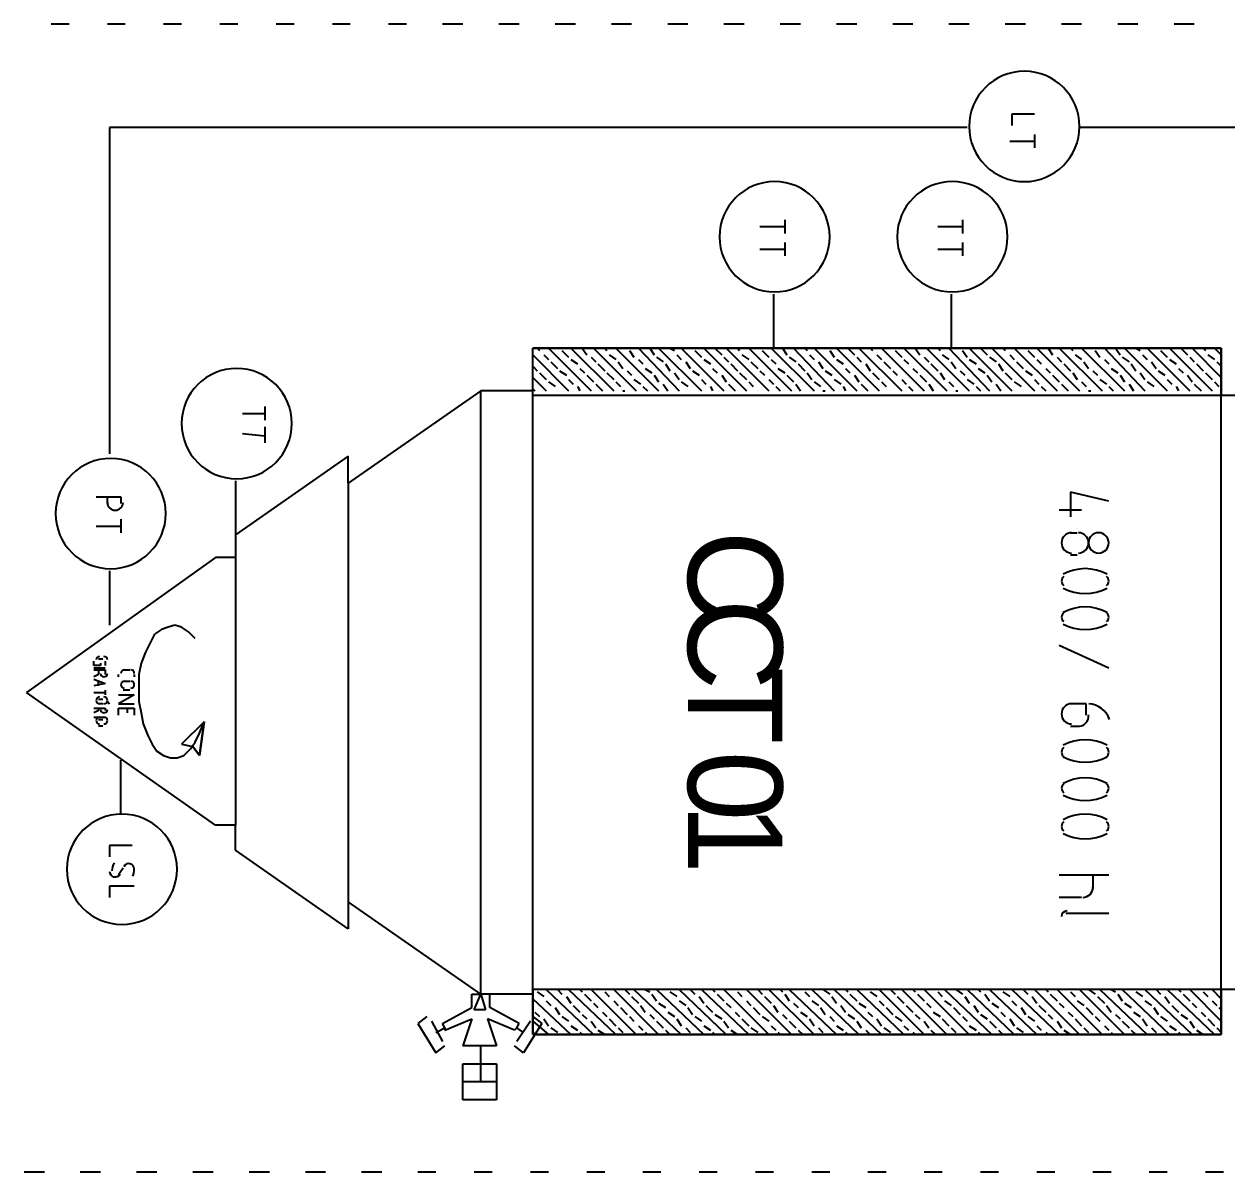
# Model space of a CAD drawing. Header units: millimetres. Extents: x 0 to 33.1, y 1.5 to 45.3.
# Drawn here: x 9.539 to 10.43, y 35.056 to 35.906 of the extents above; entities that cross this region are included whole.
import ezdxf

# ---------------------------------------------------------------- set-up
doc = ezdxf.new("R2010")
doc.units = ezdxf.units.MM
doc.header["$MEASUREMENT"] = 0
doc.layers.get('0').update_dxf_attribs({"linetype": 'CONTINUOUS'})

msp = doc.modelspace()

# ---------------------------------------------------------------- linework, layer by layer
at = {"color": 140, "linetype": 'Continuous'}
for p, q in [((9.57275, 35.9061), (9.55946, 35.9061)), ((9.61442, 35.9061), (9.60113, 35.9061)), ((9.65608, 35.9061), (9.64279, 35.9061)), ((9.69775, 35.9061), (9.68446, 35.9061)), ((9.73942, 35.9061), (9.72613, 35.9061)), ((9.78108, 35.9061), (9.76779, 35.9061)), ((9.82275, 35.9061), (9.80946, 35.9061)), ((9.86442, 35.9061), (9.84944, 35.9061)), ((9.90608, 35.9061), (9.89111, 35.9061)), ((9.94775, 35.9061), (9.93278, 35.9061)), ((9.98942, 35.9061), (9.97444, 35.9061)), ((10.0311, 35.9061), (10.0161, 35.9061)), ((10.0727, 35.9061), (10.0578, 35.9061)), ((10.1144, 35.9061), (10.0994, 35.9061)), ((10.1561, 35.9061), (10.1411, 35.9061)), ((10.1977, 35.9061), (10.1828, 35.9061)), ((10.2394, 35.9061), (10.2244, 35.9061)), ((10.2811, 35.9061), (10.2661, 35.9061)), ((10.3227, 35.9061), (10.3078, 35.9061)), ((10.3644, 35.9061), (10.3494, 35.9061)), ((10.4061, 35.9061), (10.3911, 35.9061)), ((10.2878, 35.8394), (10.2711, 35.8394)), ((10.2711, 35.8394), (10.2711, 35.8311)), ((10.2378, 35.8294), (9.60275, 35.8294)), ((9.60275, 35.8294), (9.60275, 35.5878)), ((10.2878, 35.8244), (10.2878, 35.8144)), ((10.9561, 35.8294), (10.3211, 35.8294)), ((10.2694, 35.8194), (10.2878, 35.8194)), ((10.1028, 35.7611), (10.1028, 35.7511)), ((10.2344, 35.7611), (10.2344, 35.7511)), ((10.0844, 35.7561), (10.1028, 35.7561)), ((10.2161, 35.7561), (10.2344, 35.7561)), ((10.1028, 35.7444), (10.1028, 35.7344)), ((10.2344, 35.7444), (10.2344, 35.7344)), ((10.0844, 35.7394), (10.1028, 35.7394)), ((10.2161, 35.7394), (10.2344, 35.7394)), ((10.0945, 35.7061), (10.0945, 35.6661)), ((10.2261, 35.7061), (10.2261, 35.6661)), ((9.91613, 35.1578), (9.91613, 35.6661)), ((10.4261, 35.6661), (9.91613, 35.6661)), ((9.91613, 35.6311), (9.91613, 35.6661)), ((9.91613, 35.6661), (10.4261, 35.6661)), ((9.91943, 35.6661), (9.92111, 35.6644)), ((9.92779, 35.6661), (9.95942, 35.6344)), ((9.93778, 35.6644), (9.94276, 35.6594)), ((9.94444, 35.6661), (9.97613, 35.6344)), ((9.95281, 35.6661), (9.95611, 35.6611)), ((9.9611, 35.6661), (9.99278, 35.6344)), ((9.96946, 35.6661), (9.97114, 35.6644)), ((9.97775, 35.6661), (10.0094, 35.6344)), ((9.98779, 35.6644), (9.9911, 35.6594)), ((9.99447, 35.6661), (10.0245, 35.6344)), ((10.0028, 35.6661), (10.0061, 35.6611)), ((10.0094, 35.6661), (10.0411, 35.6344)), ((10.0178, 35.6661), (10.0211, 35.6644)), ((10.0261, 35.6661), (10.0578, 35.6344)), ((10.0361, 35.6644), (10.0411, 35.6594)), ((10.0428, 35.6661), (10.0744, 35.6344)), ((10.0511, 35.6661), (10.0561, 35.6611)), ((10.0595, 35.6661), (10.0911, 35.6344)), ((10.0678, 35.6661), (10.0694, 35.6644)), ((10.0761, 35.6661), (10.1078, 35.6344)), ((10.0861, 35.6644), (10.0911, 35.6594)), ((10.0928, 35.6661), (10.1245, 35.6344)), ((10.1011, 35.6661), (10.1044, 35.6611)), ((10.1094, 35.6661), (10.1394, 35.6344)), ((10.1178, 35.6661), (10.1195, 35.6644)), ((10.1245, 35.6661), (10.1561, 35.6344)), ((10.1361, 35.6644), (10.1394, 35.6594)), ((10.1411, 35.6661), (10.1728, 35.6344)), ((10.1495, 35.6661), (10.1545, 35.6611)), ((10.1578, 35.6661), (10.1895, 35.6344)), ((10.1661, 35.6661), (10.1678, 35.6644)), ((10.1744, 35.6661), (10.2061, 35.6344)), ((10.1845, 35.6644), (10.1895, 35.6594)), ((10.1911, 35.6661), (10.2228, 35.6344)), ((10.1994, 35.6661), (10.2028, 35.6611)), ((10.2078, 35.6661), (10.2394, 35.6344)), ((10.2161, 35.6661), (10.2178, 35.6644)), ((10.2244, 35.6661), (10.2544, 35.6344)), ((10.2344, 35.6644), (10.2378, 35.6594)), ((10.2394, 35.6661), (10.2711, 35.6344)), ((10.2478, 35.6661), (10.2528, 35.6611)), ((10.2561, 35.6661), (10.2878, 35.6344)), ((10.2644, 35.6661), (10.2661, 35.6644)), ((10.2728, 35.6661), (10.3045, 35.6344)), ((10.2828, 35.6644), (10.2878, 35.6594)), ((10.2894, 35.6661), (10.3211, 35.6344)), ((10.2978, 35.6661), (10.3011, 35.6611)), ((10.3061, 35.6661), (10.3378, 35.6344)), ((10.3145, 35.6661), (10.3161, 35.6644)), ((10.3227, 35.6661), (10.3544, 35.6344)), ((10.3328, 35.6644), (10.3361, 35.6594)), ((10.3395, 35.6661), (10.3695, 35.6344)), ((10.3478, 35.6661), (10.3511, 35.6611)), ((10.3544, 35.6661), (10.3861, 35.6344)), ((10.3628, 35.6661), (10.3661, 35.6644)), ((10.3711, 35.6661), (10.4028, 35.6344)), ((10.3811, 35.6644), (10.3861, 35.6594)), ((10.3878, 35.6661), (10.4194, 35.6344)), ((10.3961, 35.6661), (10.4011, 35.6611)), ((10.4045, 35.6661), (10.4261, 35.6444)), ((10.4128, 35.6661), (10.4144, 35.6644)), ((10.4211, 35.6661), (10.4261, 35.6611)), ((10.4261, 35.6311), (10.4261, 35.6661)), ((10.4261, 35.6661), (10.4261, 35.6311)), ((9.91613, 35.6611), (9.94276, 35.6344)), ((9.91613, 35.6528), (9.91943, 35.6494)), ((9.92443, 35.6611), (9.92779, 35.6578)), ((9.92947, 35.6561), (9.93446, 35.6511)), ((9.94444, 35.6578), (9.94943, 35.6544)), ((9.95942, 35.6594), (9.96278, 35.6561)), ((9.96446, 35.6544), (9.96946, 35.6494)), ((9.97276, 35.6611), (9.97775, 35.6578)), ((9.97944, 35.6561), (9.98281, 35.6511)), ((9.99447, 35.6578), (9.99778, 35.6544)), ((10.0078, 35.6594), (10.0128, 35.6561)), ((10.0144, 35.6544), (10.0178, 35.6494)), ((10.0228, 35.6611), (10.0261, 35.6578)), ((10.0295, 35.6561), (10.0328, 35.6511)), ((10.0428, 35.6578), (10.0478, 35.6544)), ((10.0578, 35.6594), (10.0611, 35.6561)), ((10.0628, 35.6544), (10.0678, 35.6494)), ((10.0711, 35.6611), (10.0761, 35.6578)), ((10.0778, 35.6561), (10.0828, 35.6511)), ((10.0928, 35.6578), (10.0961, 35.6544)), ((10.1061, 35.6594), (10.1111, 35.6561)), ((10.1128, 35.6544), (10.1178, 35.6494)), ((10.1211, 35.6611), (10.1245, 35.6578)), ((10.1278, 35.6561), (10.1311, 35.6511)), ((10.1411, 35.6578), (10.1461, 35.6544)), ((10.1561, 35.6594), (10.1594, 35.6561)), ((10.1628, 35.6544), (10.1661, 35.6494)), ((10.1711, 35.6611), (10.1744, 35.6578)), ((10.1761, 35.6561), (10.1811, 35.6511)), ((10.1911, 35.6578), (10.1944, 35.6544)), ((10.2061, 35.6594), (10.2094, 35.6561)), ((10.2111, 35.6544), (10.2161, 35.6494)), ((10.2195, 35.6611), (10.2244, 35.6578)), ((10.2261, 35.6561), (10.2294, 35.6511)), ((10.2394, 35.6578), (10.2445, 35.6544)), ((10.2544, 35.6594), (10.2594, 35.6561)), ((10.2611, 35.6544), (10.2644, 35.6494)), ((10.2694, 35.6611), (10.2728, 35.6578)), ((10.2745, 35.6561), (10.2795, 35.6511)), ((10.2894, 35.6578), (10.2928, 35.6544)), ((10.3045, 35.6594), (10.3078, 35.6561)), ((10.3095, 35.6544), (10.3145, 35.6494)), ((10.3178, 35.6611), (10.3227, 35.6578)), ((10.3244, 35.6561), (10.3278, 35.6511)), ((10.3395, 35.6578), (10.3428, 35.6544)), ((10.3528, 35.6594), (10.3578, 35.6561)), ((10.3594, 35.6544), (10.3628, 35.6494)), ((10.3678, 35.6611), (10.3711, 35.6578)), ((10.3745, 35.6561), (10.3778, 35.6511)), ((10.3878, 35.6578), (10.3928, 35.6544)), ((10.4028, 35.6594), (10.4061, 35.6561)), ((10.4078, 35.6544), (10.4128, 35.6494)), ((10.4161, 35.6611), (10.4211, 35.6578)), ((10.4228, 35.6561), (10.4261, 35.6528)), ((9.91613, 35.6444), (9.92611, 35.6344)), ((9.92111, 35.6478), (9.92611, 35.6428)), ((9.93608, 35.6494), (9.94114, 35.6461)), ((9.95111, 35.6511), (9.95443, 35.6478)), ((9.95611, 35.6461), (9.9611, 35.6411)), ((9.97114, 35.6478), (9.97613, 35.6428)), ((9.98611, 35.6494), (9.98942, 35.6461)), ((9.99946, 35.6511), (10.0044, 35.6478)), ((10.0061, 35.6461), (10.0094, 35.6411)), ((10.0211, 35.6478), (10.0245, 35.6428)), ((10.0344, 35.6494), (10.0394, 35.6461)), ((10.0494, 35.6511), (10.0528, 35.6478)), ((10.0561, 35.6461), (10.0595, 35.6411)), ((10.0694, 35.6478), (10.0744, 35.6428)), ((10.0844, 35.6494), (10.0878, 35.6461)), ((10.0978, 35.6511), (10.1028, 35.6478)), ((10.1044, 35.6461), (10.1094, 35.6411)), ((10.1195, 35.6478), (10.1228, 35.6428)), ((10.1328, 35.6494), (10.1378, 35.6461)), ((10.1478, 35.6511), (10.1511, 35.6478)), ((10.1545, 35.6461), (10.1578, 35.6411)), ((10.1678, 35.6478), (10.1728, 35.6428)), ((10.1828, 35.6494), (10.1861, 35.6461)), ((10.1977, 35.6511), (10.2011, 35.6478)), ((10.2028, 35.6461), (10.2078, 35.6411)), ((10.2178, 35.6478), (10.2211, 35.6428)), ((10.2328, 35.6494), (10.2361, 35.6461)), ((10.2461, 35.6511), (10.2511, 35.6478)), ((10.2528, 35.6461), (10.2561, 35.6411)), ((10.2661, 35.6478), (10.2711, 35.6428)), ((10.2811, 35.6494), (10.2861, 35.6461)), ((10.2961, 35.6511), (10.2994, 35.6478)), ((10.3011, 35.6461), (10.3061, 35.6411)), ((10.3161, 35.6478), (10.3194, 35.6428)), ((10.3311, 35.6494), (10.3344, 35.6461)), ((10.3445, 35.6511), (10.3494, 35.6478)), ((10.3511, 35.6461), (10.3544, 35.6411)), ((10.3661, 35.6478), (10.3695, 35.6428)), ((10.3794, 35.6494), (10.3844, 35.6461)), ((10.3944, 35.6511), (10.3978, 35.6478)), ((10.4011, 35.6461), (10.4045, 35.6411)), ((10.4144, 35.6478), (10.4194, 35.6428)), ((9.87776, 35.6344), (9.77946, 35.5661)), ((9.87776, 35.6344), (9.77946, 35.5661)), ((9.87776, 35.1878), (9.87776, 35.6344)), ((9.91613, 35.6344), (9.87776, 35.6344)), ((9.91613, 35.6344), (9.87776, 35.6344)), ((9.91613, 35.6361), (9.91775, 35.6344)), ((9.92779, 35.6411), (9.93278, 35.6378)), ((9.93446, 35.6344), (9.93446, 35.6344)), ((9.94276, 35.6428), (9.94612, 35.6394)), ((9.94943, 35.6378), (9.95111, 35.6344)), ((9.96278, 35.6394), (9.96778, 35.6344)), ((9.97775, 35.6411), (9.98112, 35.6378)), ((9.98281, 35.6344), (9.98443, 35.6344)), ((9.9911, 35.6428), (9.9961, 35.6394)), ((9.99778, 35.6378), (10.0011, 35.6344)), ((10.0128, 35.6394), (10.0161, 35.6344)), ((10.0261, 35.6411), (10.0311, 35.6378)), ((10.0328, 35.6344), (10.0328, 35.6344)), ((10.0411, 35.6428), (10.0444, 35.6394)), ((10.0478, 35.6378), (10.0494, 35.6344)), ((10.0611, 35.6394), (10.0661, 35.6344)), ((10.0761, 35.6411), (10.0794, 35.6378)), ((10.0828, 35.6344), (10.0828, 35.6344)), ((10.0911, 35.6428), (10.0945, 35.6394)), ((10.0961, 35.6378), (10.0994, 35.6344)), ((10.1111, 35.6394), (10.1144, 35.6344)), ((10.1245, 35.6411), (10.1294, 35.6378)), ((10.1311, 35.6344), (10.1328, 35.6344)), ((10.1394, 35.6428), (10.1444, 35.6394)), ((10.1461, 35.6378), (10.1478, 35.6344)), ((10.1594, 35.6394), (10.1644, 35.6344)), ((10.1744, 35.6411), (10.1778, 35.6378)), ((10.1811, 35.6344), (10.1811, 35.6344)), ((10.1895, 35.6428), (10.1928, 35.6394)), ((10.1944, 35.6378), (10.1977, 35.6344)), ((10.2094, 35.6394), (10.2128, 35.6344)), ((10.2244, 35.6411), (10.2278, 35.6378)), ((10.2294, 35.6344), (10.2311, 35.6344)), ((10.2378, 35.6428), (10.2428, 35.6394)), ((10.2445, 35.6378), (10.2478, 35.6344)), ((10.2594, 35.6394), (10.2628, 35.6344)), ((10.2728, 35.6411), (10.2778, 35.6378)), ((10.2795, 35.6344), (10.2795, 35.6344)), ((10.2878, 35.6428), (10.2911, 35.6394)), ((10.2928, 35.6378), (10.2961, 35.6344)), ((10.3078, 35.6394), (10.3128, 35.6344)), ((10.3227, 35.6411), (10.3261, 35.6378)), ((10.3278, 35.6344), (10.3294, 35.6344)), ((10.3361, 35.6428), (10.3411, 35.6394)), ((10.3428, 35.6378), (10.3461, 35.6344)), ((10.3578, 35.6394), (10.3611, 35.6344)), ((10.3711, 35.6411), (10.3761, 35.6378)), ((10.3778, 35.6344), (10.3778, 35.6344)), ((10.3861, 35.6428), (10.3894, 35.6394)), ((10.3928, 35.6378), (10.3944, 35.6344)), ((10.4061, 35.6394), (10.4111, 35.6344)), ((10.4211, 35.6411), (10.4244, 35.6378)), ((10.4261, 35.6311), (9.91613, 35.6311)), ((10.4911, 35.6311), (10.4261, 35.6311)), ((10.4261, 35.1911), (10.4261, 35.6311)), ((9.70111, 35.6178), (9.71778, 35.6178)), ((9.71778, 35.6228), (9.71778, 35.6128)), ((9.71778, 35.6078), (9.71778, 35.5961)), ((9.70111, 35.6028), (9.71778, 35.6011)), ((9.77946, 35.5861), (9.69612, 35.5278)), ((9.77946, 35.5661), (9.77946, 35.5861)), ((9.69612, 35.5678), (9.69612, 35.5278)), ((9.77946, 35.5661), (9.77946, 35.2561)), ((9.59278, 35.5561), (9.61111, 35.5561)), ((9.60113, 35.5511), (9.60113, 35.5561)), ((9.61111, 35.5561), (9.61111, 35.5511)), ((10.3428, 35.5528), (10.3145, 35.5594)), ((10.3145, 35.5594), (10.3145, 35.5411)), ((10.3227, 35.5461), (10.3061, 35.5461)), ((9.61111, 35.5394), (9.61111, 35.5294)), ((9.59278, 35.5344), (9.61111, 35.5344)), ((9.69612, 35.5278), (9.69612, 35.5111)), ((10.3145, 35.5294), (10.3194, 35.5294)), ((9.6811, 35.5111), (9.54113, 35.4111)), ((9.69612, 35.5111), (9.6811, 35.5111)), ((9.69612, 35.5111), (9.69612, 35.3128)), ((10.3194, 35.5128), (10.3145, 35.5128)), ((9.60275, 35.5011), (9.60275, 35.4611)), ((9.64111, 35.4578), (9.63613, 35.4544)), ((9.64611, 35.4594), (9.64111, 35.4578)), ((9.6511, 35.4611), (9.64611, 35.4594)), ((9.65608, 35.4594), (9.6511, 35.4611)), ((9.66114, 35.4561), (9.65608, 35.4594)), ((9.63276, 35.4478), (9.62944, 35.4411)), ((9.63613, 35.4544), (9.63276, 35.4478)), ((9.66613, 35.4511), (9.66114, 35.4561)), ((9.62944, 35.4411), (9.62608, 35.4328)), ((10.3061, 35.4461), (10.3428, 35.4294)), ((9.5911, 35.4311), (9.5911, 35.4344)), ((9.59614, 35.4311), (9.5911, 35.4311)), ((9.59446, 35.4361), (9.59776, 35.4361)), ((9.59614, 35.4328), (9.59614, 35.4311)), ((9.59944, 35.4344), (9.59944, 35.4311)), ((9.62608, 35.4328), (9.62446, 35.4244)), ((9.5911, 35.4294), (9.59944, 35.4294)), ((9.5911, 35.4278), (9.59944, 35.4278)), ((9.59446, 35.4244), (9.5911, 35.4228)), ((9.5911, 35.4211), (9.59944, 35.4178)), ((9.59446, 35.4278), (9.59446, 35.4244)), ((9.59944, 35.4278), (9.59944, 35.4244)), ((9.60943, 35.4228), (9.60943, 35.4244)), ((9.61279, 35.4278), (9.61778, 35.4278)), ((9.6211, 35.4244), (9.6211, 35.4228)), ((9.62446, 35.4244), (9.62446, 35.4144)), ((9.59944, 35.4178), (9.5911, 35.4161)), ((9.59446, 35.4161), (9.59446, 35.4194)), ((9.59944, 35.4128), (9.59944, 35.4094)), ((9.61279, 35.4194), (9.61778, 35.4194)), ((9.61778, 35.4128), (9.61279, 35.4128)), ((9.62446, 35.4144), (9.62446, 35.4044)), ((9.6811, 35.3128), (9.54113, 35.4111)), ((9.5911, 35.4111), (9.59944, 35.4111)), ((9.59446, 35.4061), (9.59776, 35.4061)), ((9.59776, 35.4028), (9.59446, 35.4028)), ((9.60113, 35.4044), (9.60275, 35.4028)), ((9.60943, 35.4094), (9.6211, 35.4094)), ((9.6211, 35.4094), (9.60943, 35.4028)), ((9.60943, 35.4028), (9.6211, 35.4028)), ((9.62446, 35.4044), (9.62608, 35.3961)), ((10.3261, 35.4028), (10.3145, 35.4028)), ((10.3261, 35.3944), (10.3261, 35.4028)), ((9.5911, 35.3994), (9.59944, 35.3994)), ((9.59446, 35.3978), (9.5911, 35.3961)), ((9.59446, 35.3994), (9.59446, 35.3978)), ((9.59944, 35.3994), (9.59944, 35.3978)), ((9.60943, 35.3944), (9.60943, 35.3994)), ((9.60943, 35.3994), (9.6211, 35.3994)), ((9.6161, 35.3961), (9.6161, 35.3994)), ((9.6211, 35.3994), (9.6211, 35.3944)), ((9.62608, 35.3961), (9.62776, 35.3878)), ((9.5911, 35.3928), (9.59944, 35.3928)), ((9.59446, 35.3911), (9.59776, 35.3911)), ((9.59776, 35.3861), (9.59446, 35.3861)), ((9.62776, 35.3878), (9.63112, 35.3794)), ((9.67279, 35.3894), (9.65608, 35.3728)), ((9.67279, 35.3894), (9.65608, 35.3728)), ((9.67279, 35.3894), (9.66943, 35.3644)), ((9.66943, 35.3644), (9.67279, 35.3894)), ((9.66943, 35.3811), (9.67279, 35.3894)), ((10.3145, 35.3861), (10.3194, 35.3861)), ((9.63112, 35.3794), (9.63444, 35.3728)), ((9.66613, 35.3744), (9.66943, 35.3811)), ((9.63444, 35.3728), (9.63781, 35.3678)), ((9.63781, 35.3678), (9.64279, 35.3644)), ((9.65608, 35.3728), (9.66444, 35.3711)), ((9.65608, 35.3728), (9.66444, 35.3711)), ((9.65776, 35.3644), (9.66276, 35.3694)), ((9.66276, 35.3694), (9.66613, 35.3744)), ((9.66943, 35.3644), (9.66444, 35.3711)), ((9.66444, 35.3711), (9.66943, 35.3644)), ((9.61111, 35.3211), (9.61111, 35.3611)), ((9.64279, 35.3644), (9.64779, 35.3628)), ((9.64779, 35.3628), (9.65278, 35.3628)), ((9.65278, 35.3628), (9.65776, 35.3644)), ((9.69612, 35.3128), (9.6811, 35.3128)), ((9.69612, 35.2944), (9.69612, 35.3128)), ((9.61947, 35.2978), (9.60275, 35.2978)), ((9.60275, 35.2978), (9.60275, 35.2894)), ((9.77946, 35.2361), (9.69612, 35.2944)), ((9.61279, 35.2811), (9.60943, 35.2761)), ((10.3061, 35.2761), (10.3428, 35.2761)), ((10.3311, 35.2761), (10.3311, 35.2661)), ((9.6211, 35.2678), (9.60275, 35.2678)), ((9.60275, 35.2678), (9.60275, 35.2594)), ((9.77946, 35.2561), (9.77946, 35.2361)), ((9.87776, 35.1878), (9.77946, 35.2561)), ((9.87776, 35.1878), (9.77946, 35.2561)), ((10.3227, 35.2594), (10.3061, 35.2594)), ((10.3111, 35.2478), (10.3428, 35.2478)), ((9.91613, 35.1911), (9.91613, 35.1578)), ((10.4261, 35.1911), (9.91613, 35.1911)), ((9.91943, 35.1894), (9.92443, 35.1861)), ((9.92611, 35.1911), (9.9611, 35.1578)), ((9.93446, 35.1911), (9.93778, 35.1878)), ((9.94276, 35.1911), (9.97775, 35.1578)), ((9.95111, 35.1911), (9.95281, 35.1894)), ((9.95942, 35.1911), (9.99278, 35.1578)), ((9.96946, 35.1894), (9.97276, 35.1861)), ((9.97613, 35.1911), (10.0094, 35.1578)), ((9.98443, 35.1911), (9.98779, 35.1878)), ((9.9911, 35.1911), (10.0261, 35.1578)), ((9.99946, 35.1911), (10.0028, 35.1894)), ((10.0078, 35.1911), (10.0428, 35.1578)), ((10.0178, 35.1894), (10.0228, 35.1861)), ((10.0245, 35.1911), (10.0595, 35.1578)), ((10.0328, 35.1911), (10.0361, 35.1878)), ((10.0411, 35.1911), (10.0761, 35.1578)), ((10.0494, 35.1911), (10.0511, 35.1894)), ((10.0578, 35.1911), (10.0911, 35.1578)), ((10.0678, 35.1894), (10.0711, 35.1861)), ((10.0744, 35.1911), (10.1078, 35.1578)), ((10.0828, 35.1911), (10.0861, 35.1878)), ((10.0911, 35.1911), (10.1245, 35.1578)), ((10.0994, 35.1911), (10.1011, 35.1894)), ((10.1061, 35.1911), (10.1411, 35.1578)), ((10.1178, 35.1894), (10.1211, 35.1861)), ((10.1228, 35.1911), (10.1578, 35.1578)), ((10.1311, 35.1911), (10.1361, 35.1878)), ((10.1394, 35.1911), (10.1744, 35.1578)), ((10.1478, 35.1911), (10.1495, 35.1894)), ((10.1561, 35.1911), (10.1911, 35.1578)), ((10.1661, 35.1894), (10.1711, 35.1861)), ((10.1728, 35.1911), (10.2061, 35.1578)), ((10.1811, 35.1911), (10.1845, 35.1878)), ((10.1895, 35.1911), (10.2228, 35.1578)), ((10.1977, 35.1911), (10.1994, 35.1894)), ((10.2061, 35.1911), (10.2394, 35.1578)), ((10.2161, 35.1894), (10.2195, 35.1861)), ((10.2211, 35.1911), (10.2561, 35.1578)), ((10.2294, 35.1911), (10.2344, 35.1878)), ((10.2378, 35.1911), (10.2728, 35.1578)), ((10.2461, 35.1911), (10.2478, 35.1894)), ((10.2544, 35.1911), (10.2894, 35.1578)), ((10.2644, 35.1894), (10.2694, 35.1861)), ((10.2711, 35.1911), (10.3061, 35.1578)), ((10.2795, 35.1911), (10.2828, 35.1878)), ((10.2878, 35.1911), (10.3211, 35.1578)), ((10.2961, 35.1911), (10.2978, 35.1894)), ((10.3045, 35.1911), (10.3378, 35.1578)), ((10.3145, 35.1894), (10.3178, 35.1861)), ((10.3211, 35.1911), (10.3544, 35.1578)), ((10.3278, 35.1911), (10.3328, 35.1878)), ((10.3361, 35.1911), (10.3711, 35.1578)), ((10.3445, 35.1911), (10.3478, 35.1894)), ((10.3528, 35.1911), (10.3878, 35.1578)), ((10.3628, 35.1894), (10.3678, 35.1861)), ((10.3695, 35.1911), (10.4045, 35.1578)), ((10.3778, 35.1911), (10.3811, 35.1878)), ((10.3861, 35.1911), (10.4211, 35.1578)), ((10.3944, 35.1911), (10.3961, 35.1894)), ((10.4028, 35.1911), (10.4261, 35.1678)), ((10.4128, 35.1894), (10.4161, 35.1861)), ((10.4194, 35.1911), (10.4261, 35.1844)), ((10.4911, 35.1911), (10.4261, 35.1911)), ((10.4261, 35.1911), (10.4261, 35.1578)), ((10.4261, 35.1578), (10.4261, 35.1911)), ((9.8711, 35.1778), (9.8711, 35.1878)), ((9.8711, 35.1878), (9.87776, 35.1878)), ((9.87278, 35.1761), (9.87776, 35.1878)), ((9.91613, 35.1878), (9.87776, 35.1878)), ((9.91613, 35.1878), (9.87776, 35.1878)), ((9.91613, 35.1878), (9.87776, 35.1878)), ((9.91613, 35.1878), (9.87776, 35.1878)), ((9.87776, 35.1878), (9.88112, 35.1761)), ((9.88444, 35.1878), (9.87776, 35.1878)), ((9.88444, 35.1778), (9.88444, 35.1878)), ((9.91613, 35.1844), (9.94444, 35.1578)), ((9.92611, 35.1828), (9.92947, 35.1794)), ((9.94114, 35.1861), (9.94444, 35.1811)), ((9.95443, 35.1878), (9.95942, 35.1828)), ((9.9611, 35.1811), (9.96446, 35.1778)), ((9.97613, 35.1828), (9.97944, 35.1794)), ((9.98942, 35.1861), (9.99447, 35.1811)), ((10.0044, 35.1878), (10.0078, 35.1828)), ((10.0094, 35.1811), (10.0144, 35.1778)), ((10.0245, 35.1828), (10.0295, 35.1794)), ((10.0394, 35.1861), (10.0428, 35.1811)), ((10.0528, 35.1878), (10.0578, 35.1828)), ((10.0595, 35.1811), (10.0628, 35.1778)), ((10.0744, 35.1828), (10.0778, 35.1794)), ((10.0878, 35.1861), (10.0928, 35.1811)), ((10.1028, 35.1878), (10.1061, 35.1828)), ((10.1094, 35.1811), (10.1128, 35.1778)), ((10.1228, 35.1828), (10.1278, 35.1794)), ((10.1378, 35.1861), (10.1411, 35.1811)), ((10.1511, 35.1878), (10.1561, 35.1828)), ((10.1578, 35.1811), (10.1628, 35.1778)), ((10.1728, 35.1828), (10.1761, 35.1794)), ((10.1861, 35.1861), (10.1911, 35.1811)), ((10.2011, 35.1878), (10.2061, 35.1828)), ((10.2078, 35.1811), (10.2111, 35.1778)), ((10.2211, 35.1828), (10.2261, 35.1794)), ((10.2361, 35.1861), (10.2394, 35.1811)), ((10.2511, 35.1878), (10.2544, 35.1828)), ((10.2561, 35.1811), (10.2611, 35.1778)), ((10.2711, 35.1828), (10.2745, 35.1794)), ((10.2861, 35.1861), (10.2894, 35.1811)), ((10.2994, 35.1878), (10.3045, 35.1828)), ((10.3061, 35.1811), (10.3095, 35.1778)), ((10.3194, 35.1828), (10.3244, 35.1794)), ((10.3344, 35.1861), (10.3395, 35.1811)), ((10.3494, 35.1878), (10.3528, 35.1828)), ((10.3544, 35.1811), (10.3594, 35.1778)), ((10.3695, 35.1828), (10.3745, 35.1794)), ((10.3844, 35.1861), (10.3878, 35.1811)), ((10.3978, 35.1878), (10.4028, 35.1828)), ((10.4045, 35.1811), (10.4078, 35.1778)), ((10.4194, 35.1828), (10.4228, 35.1794)), ((9.84944, 35.1661), (9.8711, 35.1778)), ((9.88112, 35.1761), (9.87278, 35.1761)), ((9.90608, 35.1661), (9.88444, 35.1778)), ((9.91775, 35.1744), (9.92111, 35.1711)), ((9.93278, 35.1778), (9.93608, 35.1728)), ((9.94612, 35.1794), (9.95111, 35.1744)), ((9.95281, 35.1728), (9.95611, 35.1694)), ((9.96778, 35.1744), (9.97114, 35.1711)), ((9.98112, 35.1778), (9.98611, 35.1728)), ((9.9961, 35.1794), (9.99946, 35.1744)), ((10.0028, 35.1728), (10.0061, 35.1694)), ((10.0161, 35.1744), (10.0211, 35.1711)), ((10.0311, 35.1778), (10.0344, 35.1728)), ((10.0444, 35.1794), (10.0494, 35.1744)), ((10.0511, 35.1728), (10.0561, 35.1694)), ((10.0661, 35.1744), (10.0694, 35.1711)), ((10.0794, 35.1778), (10.0844, 35.1728)), ((10.0945, 35.1794), (10.0978, 35.1744)), ((10.1011, 35.1728), (10.1044, 35.1694)), ((10.1144, 35.1744), (10.1195, 35.1711)), ((10.1294, 35.1778), (10.1328, 35.1728)), ((10.1444, 35.1794), (10.1478, 35.1744)), ((10.1495, 35.1728), (10.1545, 35.1694)), ((10.1644, 35.1744), (10.1678, 35.1711)), ((10.1778, 35.1778), (10.1828, 35.1728)), ((10.1928, 35.1794), (10.1977, 35.1744)), ((10.1994, 35.1728), (10.2028, 35.1694)), ((10.2128, 35.1744), (10.2178, 35.1711)), ((10.2278, 35.1778), (10.2328, 35.1728)), ((10.2428, 35.1794), (10.2461, 35.1744)), ((10.2478, 35.1728), (10.2528, 35.1694)), ((10.2628, 35.1744), (10.2661, 35.1711)), ((10.2778, 35.1778), (10.2811, 35.1728)), ((10.2911, 35.1794), (10.2961, 35.1744)), ((10.2978, 35.1728), (10.3011, 35.1694)), ((10.3128, 35.1744), (10.3161, 35.1711)), ((10.3261, 35.1778), (10.3311, 35.1728)), ((10.3411, 35.1794), (10.3445, 35.1744)), ((10.3478, 35.1728), (10.3511, 35.1694)), ((10.3611, 35.1744), (10.3661, 35.1711)), ((10.3761, 35.1778), (10.3794, 35.1728)), ((10.3894, 35.1794), (10.3944, 35.1744)), ((10.3961, 35.1728), (10.4011, 35.1694)), ((10.4111, 35.1744), (10.4144, 35.1711)), ((10.4244, 35.1778), (10.4261, 35.1761)), ((9.83778, 35.1711), (9.83111, 35.1661)), ((9.83111, 35.1661), (9.84446, 35.1444)), ((9.8411, 35.1678), (9.84944, 35.1528)), ((9.8411, 35.1678), (9.84944, 35.1528)), ((9.84446, 35.1594), (9.85113, 35.1628)), ((9.85113, 35.1628), (9.84944, 35.1661)), ((9.85113, 35.1611), (9.8711, 35.1694)), ((9.85113, 35.1628), (9.85113, 35.1628)), ((9.85113, 35.1628), (9.85113, 35.1611)), ((9.8711, 35.1694), (9.86442, 35.1494)), ((9.88276, 35.1694), (9.88943, 35.1494)), ((9.90278, 35.1611), (9.88276, 35.1694)), ((9.90446, 35.1628), (9.90278, 35.1611)), ((9.91444, 35.1678), (9.90446, 35.1528)), ((9.90446, 35.1628), (9.90608, 35.1661)), ((9.90446, 35.1628), (9.90446, 35.1628)), ((9.90944, 35.1594), (9.90446, 35.1628)), ((9.92279, 35.1661), (9.90944, 35.1444)), ((9.91613, 35.1711), (9.92279, 35.1661)), ((9.91613, 35.1678), (9.92779, 35.1578)), ((9.92443, 35.1694), (9.92779, 35.1644)), ((9.92947, 35.1628), (9.93446, 35.1594)), ((9.93778, 35.1711), (9.94276, 35.1678)), ((9.94444, 35.1644), (9.94943, 35.1611)), ((9.95942, 35.1678), (9.96278, 35.1628)), ((9.97276, 35.1694), (9.97775, 35.1644)), ((9.97944, 35.1628), (9.98281, 35.1594)), ((9.98779, 35.1711), (9.9911, 35.1678)), ((9.99447, 35.1644), (9.99778, 35.1611)), ((10.0078, 35.1678), (10.0128, 35.1628)), ((10.0228, 35.1694), (10.0261, 35.1644)), ((10.0295, 35.1628), (10.0328, 35.1594)), ((10.0361, 35.1711), (10.0411, 35.1678)), ((10.0428, 35.1644), (10.0478, 35.1611)), ((10.0578, 35.1678), (10.0611, 35.1628)), ((10.0711, 35.1694), (10.0761, 35.1644)), ((10.0778, 35.1628), (10.0828, 35.1594)), ((10.0861, 35.1711), (10.0911, 35.1678)), ((10.0928, 35.1644), (10.0961, 35.1611)), ((10.1061, 35.1678), (10.1111, 35.1628)), ((10.1211, 35.1694), (10.1245, 35.1644)), ((10.1278, 35.1628), (10.1311, 35.1594)), ((10.1361, 35.1711), (10.1394, 35.1678)), ((10.1411, 35.1644), (10.1461, 35.1611)), ((10.1561, 35.1678), (10.1594, 35.1628)), ((10.1711, 35.1694), (10.1744, 35.1644)), ((10.1761, 35.1628), (10.1811, 35.1594)), ((10.1845, 35.1711), (10.1895, 35.1678)), ((10.1911, 35.1644), (10.1944, 35.1611)), ((10.2061, 35.1678), (10.2094, 35.1628)), ((10.2195, 35.1694), (10.2244, 35.1644)), ((10.2261, 35.1628), (10.2294, 35.1594)), ((10.2344, 35.1711), (10.2378, 35.1678)), ((10.2394, 35.1644), (10.2445, 35.1611)), ((10.2544, 35.1678), (10.2594, 35.1628)), ((10.2694, 35.1694), (10.2728, 35.1644)), ((10.2745, 35.1628), (10.2795, 35.1594)), ((10.2828, 35.1711), (10.2878, 35.1678)), ((10.2894, 35.1644), (10.2928, 35.1611)), ((10.3045, 35.1678), (10.3078, 35.1628)), ((10.3178, 35.1694), (10.3227, 35.1644)), ((10.3244, 35.1628), (10.3278, 35.1594)), ((10.3328, 35.1711), (10.3361, 35.1678)), ((10.3395, 35.1644), (10.3428, 35.1611)), ((10.3528, 35.1678), (10.3578, 35.1628)), ((10.3678, 35.1694), (10.3711, 35.1644)), ((10.3745, 35.1628), (10.3778, 35.1594)), ((10.3811, 35.1711), (10.3861, 35.1678)), ((10.3878, 35.1644), (10.3928, 35.1611)), ((10.4028, 35.1678), (10.4061, 35.1628)), ((10.4161, 35.1694), (10.4211, 35.1644)), ((10.4228, 35.1628), (10.4261, 35.1594)), ((9.91613, 35.1594), (9.91943, 35.1578)), ((10.4261, 35.1578), (9.91613, 35.1578)), ((9.91613, 35.1578), (10.4261, 35.1578)), ((9.95111, 35.1594), (9.95281, 35.1578)), ((9.96446, 35.1611), (9.96946, 35.1578)), ((9.99946, 35.1594), (10.0011, 35.1578)), ((10.0144, 35.1611), (10.0178, 35.1578)), ((10.0494, 35.1594), (10.0511, 35.1578)), ((10.0628, 35.1611), (10.0678, 35.1578)), ((10.0978, 35.1594), (10.0994, 35.1578)), ((10.1128, 35.1611), (10.1161, 35.1578)), ((10.1478, 35.1594), (10.1495, 35.1578)), ((10.1628, 35.1611), (10.1661, 35.1578)), ((10.1977, 35.1594), (10.1994, 35.1578)), ((10.2111, 35.1611), (10.2145, 35.1578)), ((10.2461, 35.1594), (10.2478, 35.1578)), ((10.2611, 35.1611), (10.2644, 35.1578)), ((10.2961, 35.1594), (10.2978, 35.1578)), ((10.3095, 35.1611), (10.3145, 35.1578)), ((10.3445, 35.1594), (10.3461, 35.1578)), ((10.3594, 35.1611), (10.3628, 35.1578)), ((10.3944, 35.1594), (10.3961, 35.1578)), ((10.4078, 35.1611), (10.4128, 35.1578)), ((9.84446, 35.1444), (9.85113, 35.1494)), ((9.88943, 35.1494), (9.86442, 35.1494)), ((9.87776, 35.1228), (9.87776, 35.1494)), ((9.90944, 35.1444), (9.90278, 35.1494)), ((9.86442, 35.1094), (9.86442, 35.1361)), ((9.86442, 35.1361), (9.88943, 35.1361)), ((9.88943, 35.1361), (9.88943, 35.1094)), ((9.88943, 35.1228), (9.86442, 35.1228)), ((9.88943, 35.1094), (9.86442, 35.1094)), ((9.53944, 35.0561), (9.55447, 35.0561)), ((9.58111, 35.0561), (9.59614, 35.0561)), ((9.62278, 35.0561), (9.63781, 35.0561)), ((9.66444, 35.0561), (9.67947, 35.0561)), ((9.70611, 35.0561), (9.72114, 35.0561)), ((9.74778, 35.0561), (9.76281, 35.0561)), ((9.78944, 35.0561), (9.80447, 35.0561)), ((9.83111, 35.0561), (9.84446, 35.0561)), ((9.87278, 35.0561), (9.88613, 35.0561)), ((9.91444, 35.0561), (9.92779, 35.0561)), ((9.95611, 35.0561), (9.96946, 35.0561)), ((9.99778, 35.0561), (10.0111, 35.0561)), ((10.0394, 35.0561), (10.0528, 35.0561)), ((10.0811, 35.0561), (10.0945, 35.0561)), ((10.1228, 35.0561), (10.1361, 35.0561)), ((10.1644, 35.0561), (10.1778, 35.0561)), ((10.2061, 35.0561), (10.2195, 35.0561)), ((10.2478, 35.0561), (10.2611, 35.0561)), ((10.2894, 35.0561), (10.3028, 35.0561)), ((10.3311, 35.0561), (10.3445, 35.0561)), ((10.3728, 35.0561), (10.3861, 35.0561)), ((10.4144, 35.0561), (10.4278, 35.0561))]:
    msp.add_line(p, q, dxfattribs=at)
for points in [[(10.2803, 35.8711), (10.2577, 35.8711), (10.2394, 35.8528), (10.2394, 35.8303)], [(10.3211, 35.8303), (10.3211, 35.8528), (10.3028, 35.8711), (10.2803, 35.8711)], [(10.2394, 35.8303), (10.2394, 35.8078), (10.2577, 35.7894), (10.2803, 35.7894)], [(10.2803, 35.7894), (10.3028, 35.7894), (10.3211, 35.8078), (10.3211, 35.8303)], [(10.0953, 35.7894), (10.0727, 35.7894), (10.0545, 35.7711), (10.0545, 35.7486)], [(10.1361, 35.7486), (10.1361, 35.7711), (10.1178, 35.7894), (10.0953, 35.7894)], [(10.2269, 35.7894), (10.2044, 35.7894), (10.1861, 35.7711), (10.1861, 35.7486)], [(10.2678, 35.7486), (10.2678, 35.7711), (10.2495, 35.7894), (10.2269, 35.7894)], [(10.0545, 35.7486), (10.0545, 35.7261), (10.0727, 35.7078), (10.0953, 35.7078)], [(10.0953, 35.7078), (10.1178, 35.7078), (10.1361, 35.7261), (10.1361, 35.7486)], [(10.1861, 35.7486), (10.1861, 35.7261), (10.2044, 35.7078), (10.2269, 35.7078)], [(10.2269, 35.7078), (10.2495, 35.7078), (10.2678, 35.7261), (10.2678, 35.7486)], [(9.69694, 35.6511), (9.67437, 35.6511), (9.65608, 35.6328), (9.65608, 35.6103)], [(9.73779, 35.6103), (9.73779, 35.6328), (9.71951, 35.6511), (9.69694, 35.6511)], [(9.65608, 35.6103), (9.65608, 35.5878), (9.67437, 35.5694), (9.69694, 35.5694)], [(9.69694, 35.5694), (9.71951, 35.5694), (9.73779, 35.5878), (9.73779, 35.6103)], [(9.60363, 35.5844), (9.58106, 35.5844), (9.56278, 35.5661), (9.56278, 35.5436)], [(9.64442, 35.5436), (9.64442, 35.5661), (9.62614, 35.5844), (9.60363, 35.5844)], [(9.60113, 35.5519), (9.60107, 35.5488), (9.60368, 35.5461), (9.60688, 35.5461)], [(9.60688, 35.5461), (9.61014, 35.5461), (9.61274, 35.5486), (9.61279, 35.5519)], [(9.56278, 35.5436), (9.56278, 35.5211), (9.58106, 35.5028), (9.60363, 35.5028)], [(9.60363, 35.5028), (9.62614, 35.5028), (9.64442, 35.5211), (9.64442, 35.5436)], [(10.3153, 35.5294), (10.3111, 35.5294), (10.3078, 35.5261), (10.3078, 35.5219)], [(10.3278, 35.5219), (10.3278, 35.5261), (10.3244, 35.5294), (10.3203, 35.5294)], [(10.3353, 35.5294), (10.3311, 35.5294), (10.3278, 35.5261), (10.3278, 35.5219)], [(10.3428, 35.5219), (10.3428, 35.5261), (10.3394, 35.5294), (10.3353, 35.5294)], [(10.3078, 35.5219), (10.3078, 35.5178), (10.3111, 35.5144), (10.3153, 35.5144)], [(10.3203, 35.5144), (10.3244, 35.5144), (10.3278, 35.5178), (10.3278, 35.5219)], [(10.3278, 35.5219), (10.3278, 35.5178), (10.3311, 35.5144), (10.3353, 35.5144)], [(10.3353, 35.5144), (10.3394, 35.5144), (10.3428, 35.5178), (10.3428, 35.5219)], [(10.3415, 35.4987), (10.3314, 35.5042), (10.3192, 35.5042), (10.3091, 35.4987)], [(10.3095, 35.4969), (10.3084, 35.4961), (10.3078, 35.495), (10.3078, 35.4936)], [(10.3078, 35.4936), (10.3078, 35.4924), (10.3084, 35.4911), (10.3095, 35.4903)], [(10.3428, 35.4936), (10.3428, 35.495), (10.3422, 35.4961), (10.3411, 35.4969)], [(10.3411, 35.4903), (10.3422, 35.4911), (10.3428, 35.4924), (10.3428, 35.4936)], [(10.3091, 35.4885), (10.3192, 35.4831), (10.3314, 35.4831), (10.3415, 35.4885)], [(10.3415, 35.4704), (10.3314, 35.4758), (10.3192, 35.4758), (10.3091, 35.4704)], [(10.3095, 35.4703), (10.3084, 35.4694), (10.3078, 35.4682), (10.3078, 35.4669)], [(10.3078, 35.4669), (10.3078, 35.4656), (10.3084, 35.4643), (10.3095, 35.4636)], [(10.3428, 35.4669), (10.3428, 35.4682), (10.3422, 35.4694), (10.3411, 35.4703)], [(10.3411, 35.4636), (10.3422, 35.4643), (10.3428, 35.4656), (10.3428, 35.4669)], [(10.3091, 35.4618), (10.3192, 35.4564), (10.3314, 35.4564), (10.3415, 35.4618)], [(9.59526, 35.4378), (9.59392, 35.4378), (9.59278, 35.4367), (9.59278, 35.4353)], [(9.60113, 35.4353), (9.60113, 35.4367), (9.59999, 35.4378), (9.59864, 35.4378)], [(9.59614, 35.4253), (9.59614, 35.4239), (9.59722, 35.4228), (9.59864, 35.4228)], [(9.59864, 35.4228), (9.59999, 35.4228), (9.60113, 35.4239), (9.60113, 35.4253)], [(9.61361, 35.4278), (9.61225, 35.4278), (9.61111, 35.4267), (9.61111, 35.4253)], [(9.6211, 35.4253), (9.6211, 35.4267), (9.62001, 35.4278), (9.6186, 35.4278)], [(9.61361, 35.4194), (9.61225, 35.4194), (9.61111, 35.4183), (9.61111, 35.4169)], [(9.61111, 35.4169), (9.61111, 35.4156), (9.61225, 35.4144), (9.61361, 35.4144)], [(9.6211, 35.4169), (9.6211, 35.4183), (9.62001, 35.4194), (9.6186, 35.4194)], [(9.6186, 35.4144), (9.62001, 35.4144), (9.6211, 35.4156), (9.6211, 35.4169)], [(9.59526, 35.4078), (9.59392, 35.4078), (9.59278, 35.4067), (9.59278, 35.4053)], [(9.59278, 35.4053), (9.59278, 35.4039), (9.59392, 35.4028), (9.59526, 35.4028)], [(9.60113, 35.4053), (9.60113, 35.4067), (9.59999, 35.4078), (9.59864, 35.4078)], [(9.59864, 35.4028), (9.59999, 35.4028), (9.60113, 35.4039), (9.60113, 35.4053)], [(10.3153, 35.4028), (10.3111, 35.4028), (10.3078, 35.3994), (10.3078, 35.3953)], [(10.3434, 35.3912), (10.341, 35.3978), (10.335, 35.4022), (10.328, 35.4028)], [(9.59614, 35.3986), (9.59614, 35.3972), (9.59722, 35.3961), (9.59864, 35.3961)], [(9.59864, 35.3961), (9.59999, 35.3961), (9.60113, 35.3972), (9.60113, 35.3986)], [(10.3078, 35.3953), (10.3078, 35.3911), (10.3111, 35.3878), (10.3153, 35.3878)], [(10.3256, 35.3883), (10.3273, 35.39), (10.328, 35.3924), (10.3277, 35.3946)], [(9.59526, 35.3928), (9.59392, 35.3928), (9.59278, 35.3917), (9.59278, 35.3903)], [(9.59278, 35.3903), (9.59278, 35.3889), (9.59392, 35.3878), (9.59526, 35.3878)], [(9.60113, 35.3903), (9.60113, 35.3917), (9.59999, 35.3928), (9.59864, 35.3928)], [(9.59864, 35.3878), (9.59999, 35.3878), (9.60113, 35.3889), (9.60113, 35.3903)], [(10.3193, 35.3861), (10.3216, 35.3858), (10.3239, 35.3867), (10.3256, 35.3883)], [(10.3415, 35.3721), (10.3314, 35.3775), (10.3192, 35.3775), (10.3091, 35.3721)], [(10.3095, 35.3703), (10.3084, 35.3696), (10.3078, 35.3683), (10.3078, 35.3669)], [(10.3428, 35.3669), (10.3428, 35.3683), (10.3422, 35.3696), (10.3411, 35.3703)], [(10.3078, 35.3669), (10.3078, 35.3656), (10.3084, 35.3643), (10.3095, 35.3636)], [(10.3091, 35.3635), (10.3192, 35.3581), (10.3314, 35.3581), (10.3415, 35.3635)], [(10.3411, 35.3636), (10.3422, 35.3643), (10.3428, 35.3656), (10.3428, 35.3669)], [(10.3095, 35.3436), (10.3084, 35.3428), (10.3078, 35.3415), (10.3078, 35.3403)], [(10.3415, 35.3438), (10.3314, 35.3492), (10.3192, 35.3492), (10.3091, 35.3438)], [(10.3428, 35.3403), (10.3428, 35.3415), (10.3422, 35.3428), (10.3411, 35.3436)], [(10.3078, 35.3403), (10.3078, 35.339), (10.3084, 35.3378), (10.3095, 35.3369)], [(10.3091, 35.3351), (10.3192, 35.3297), (10.3314, 35.3297), (10.3415, 35.3351)], [(10.3411, 35.3369), (10.3422, 35.3378), (10.3428, 35.339), (10.3428, 35.3403)], [(9.61193, 35.3211), (9.58942, 35.3211), (9.57112, 35.3028), (9.57112, 35.2803)], [(9.65278, 35.2803), (9.65278, 35.3028), (9.6345, 35.3211), (9.61193, 35.3211)], [(10.3095, 35.3153), (10.3084, 35.3144), (10.3078, 35.3132), (10.3078, 35.3119)], [(10.3415, 35.3169), (10.3314, 35.3225), (10.3192, 35.3225), (10.3091, 35.3169)], [(10.3428, 35.3119), (10.3428, 35.3132), (10.3422, 35.3144), (10.3411, 35.3153)], [(10.3078, 35.3119), (10.3078, 35.3106), (10.3084, 35.3093), (10.3095, 35.3086)], [(10.3091, 35.3068), (10.3192, 35.3014), (10.3314, 35.3014), (10.3415, 35.3068)], [(10.3411, 35.3086), (10.3422, 35.3093), (10.3428, 35.3106), (10.3428, 35.3119)], [(9.57112, 35.2803), (9.57112, 35.2576), (9.58942, 35.2394), (9.61193, 35.2394)], [(9.60275, 35.2786), (9.60281, 35.2767), (9.60411, 35.275), (9.60601, 35.2746)], [(9.60633, 35.2847), (9.60514, 35.2831), (9.60454, 35.281), (9.60444, 35.279)], [(9.61193, 35.2394), (9.6345, 35.2394), (9.65278, 35.2576), (9.65278, 35.2803)], [(9.61789, 35.2843), (9.616, 35.2847), (9.6141, 35.2839), (9.61322, 35.2821)], [(9.6211, 35.2803), (9.6211, 35.2822), (9.61974, 35.2839), (9.61789, 35.2843)], [(9.62011, 35.275), (9.62076, 35.2767), (9.6211, 35.2785), (9.6211, 35.2803)], [(9.60601, 35.2746), (9.60792, 35.2742), (9.60981, 35.275), (9.61068, 35.2768)], [(10.3236, 35.2594), (10.3278, 35.2594), (10.3311, 35.2628), (10.3311, 35.2669)], [(10.312, 35.2494), (10.3096, 35.2494), (10.3078, 35.2475), (10.3078, 35.2453)]]:
    msp.add_open_spline(points, degree=3, dxfattribs=at)

# ---------------------------------------------------------------- texts
at = {"color": 140}
for s, p in [('C', (10.0311, 35.5311)), ('C', (10.0311, 35.4806)), ('T', (10.0311, 35.4301)), ('0', (10.0311, 35.3679)), ('1', (10.0311, 35.329))]:
    msp.add_text(s, height=0.07, rotation=270, dxfattribs=at).set_placement(p)

doc.saveas('drawing.dxf')
